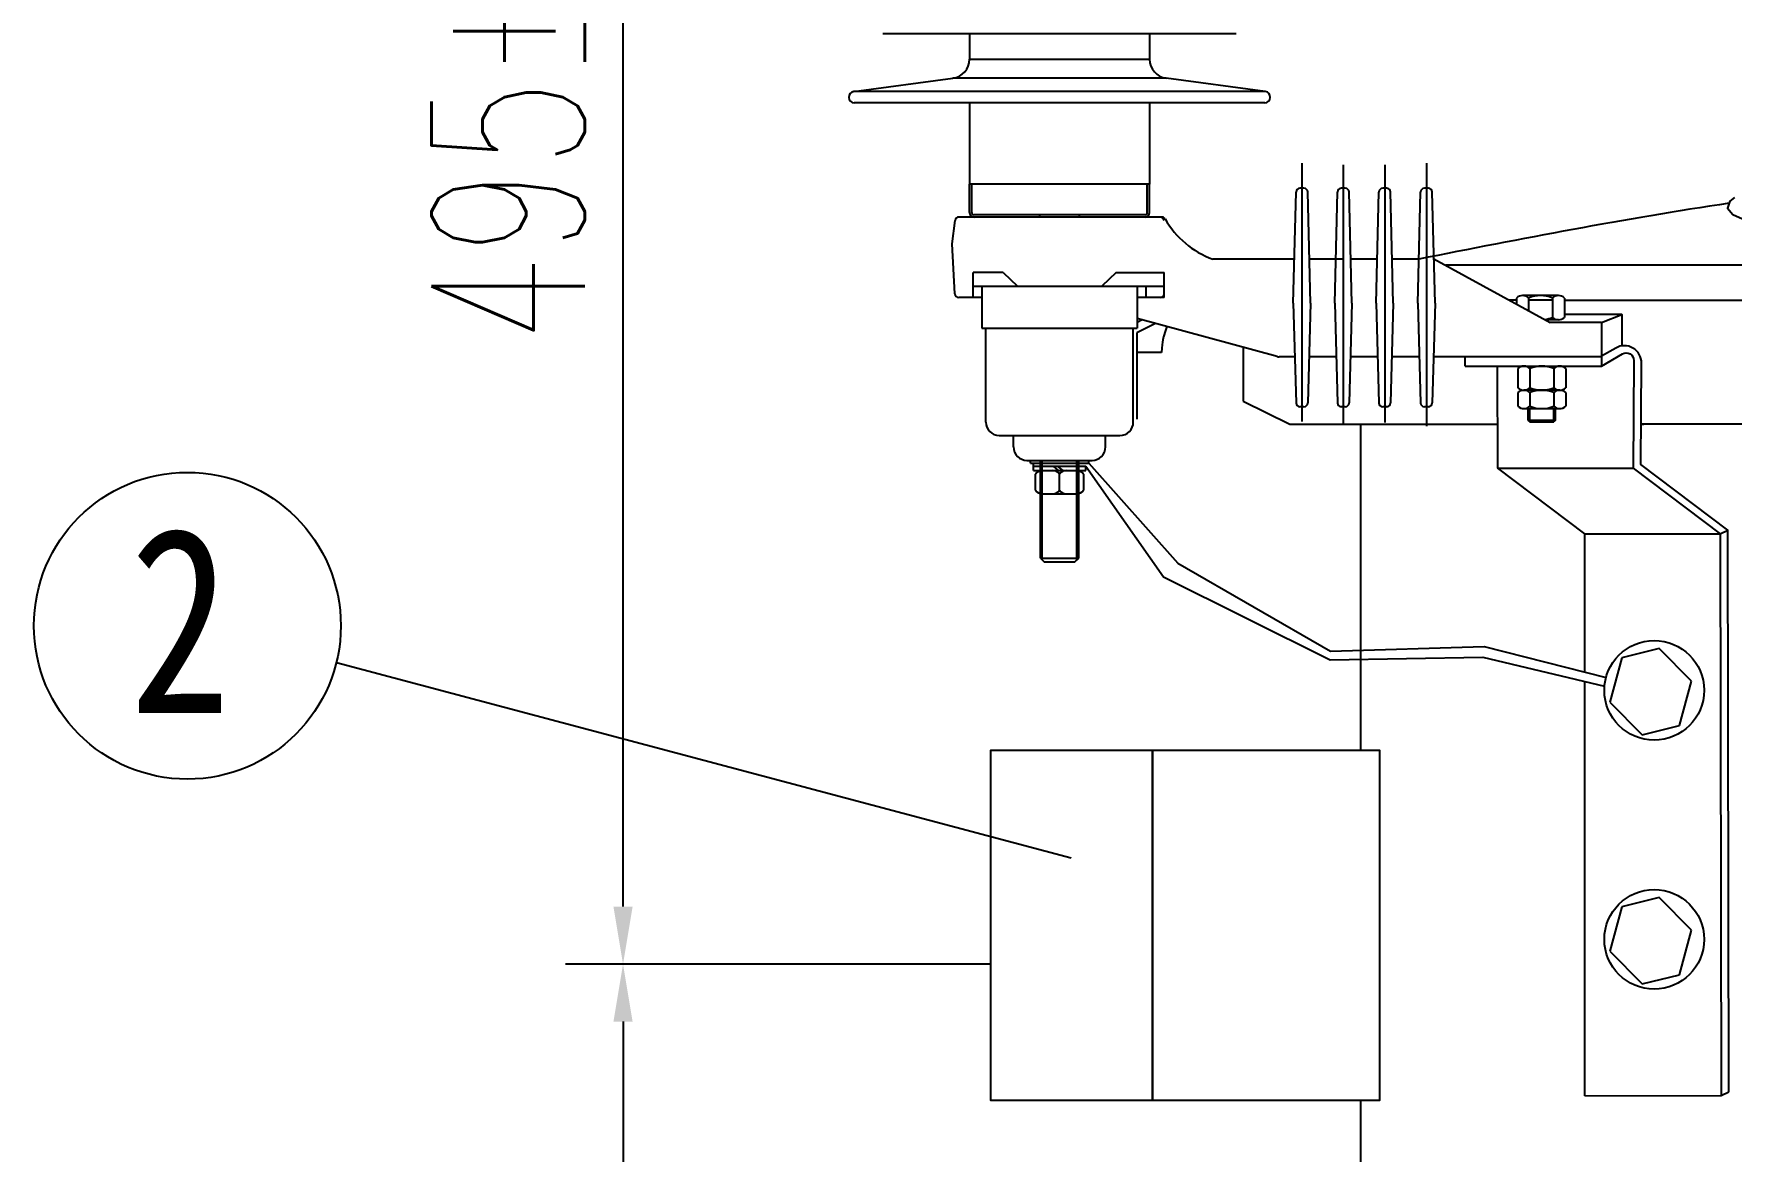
# Model space of a CAD drawing. Header units: millimetres. Extents: x 14764 to 276930, y -11609 to 135619.
# Drawn here: x 271134.9 to 271577.8, y 132522.5 to 132814.1 of the extents above; entities that cross this region are included whole.
import ezdxf

# ---------------------------------------------------------------- set-up
doc = ezdxf.new("R2010")
doc.units = ezdxf.units.MM
doc.header["$LTSCALE"] = 23.1
doc.header["$PDMODE"] = 3
doc.header["$PDSIZE"] = 1
doc.layers.get('0').update_dxf_attribs({"linetype": 'CONTINUOUS'})
doc.layers.get('Defpoints').update_dxf_attribs({"linetype": 'CONTINUOUS'})
doc.layers.add('PL', color=5, linetype='CONTINUOUS')
doc.styles.add('DFT', font='simplex.shx', dxfattribs={"width": 0.67, "bigfont": 'dft.shx'})
doc.styles.get("Standard").update_dxf_attribs({"font": 'txt', "width": 0.8})
doc.dimstyles.new('INTE$0', dxfattribs={"dimscale": 5, "dimtxt": 4, "dimasz": 3, "dimexe": 3, "dimexo": 0, "dimgap": 1, "dimtad": 1, "dimdec": 3, "dimdsep": 46, "dimtxsty": 'DFT', "dimcen": 0, "dimclrd": 3, "dimclre": 3, "dimclrt": 6, "dimadec": 0, "dimazin": 0, "dimtfac": 1, "dimtdec": 3, "dimtix": 1, "dimtmove": 1, "dimatfit": 0, "dimfxl": 0, "dimtolj": 1, "dimtzin": 0, "dimarcsym": 0})

# ---------------------------------------------------------------- blocks, each defined once
blk = doc.blocks.new('*D254')
at = {"color": 3, "lineweight": -2, "transparency": 16777216}
for p, q in [((271384.65, 132571.28), (271273.66, 132571.28)), ((271288.66, 132556.28), (271288.66, 132113.48)), ((271384.65, 132098.48), (271273.66, 132098.48))]:
    blk.add_line(p, q, dxfattribs=at)
at = {"color": 3, "transparency": 16777216}
for points in [[(271286.16, 132556.28), (271291.16, 132556.28), (271288.66, 132571.28)], [(271286.16, 132113.48), (271291.16, 132113.48), (271288.66, 132098.48)]]:
    blk.add_solid(points, dxfattribs=at)
at = {"layer": 'Defpoints', "color": 0, "transparency": 16777216}
for p in [(271384.65, 132571.28), (271288.66, 132098.48), (271384.65, 132098.48)]:
    blk.add_point(p, dxfattribs=at)
at = {"color": 6, "transparency": 16777216, "insert": (271258.66, 132334.88), "char_height": 40, "attachment_point": 5, "rotation": 90, "style": 'DFT'}
blk.add_mtext('\\A1;590', dxfattribs=at)
blk = doc.blocks.new('*D255')
at = {"color": 3, "lineweight": -2, "transparency": 16777216}
for p, q in [((271587.12, 133012.43), (271273.66, 133012.43)), ((271288.66, 132586.28), (271288.66, 132997.43)), ((271384.65, 132571.28), (271273.66, 132571.28))]:
    blk.add_line(p, q, dxfattribs=at)
at = {"color": 3, "transparency": 16777216}
for points in [[(271286.16, 132997.43), (271291.16, 132997.43), (271288.66, 133012.43)], [(271286.16, 132586.28), (271291.16, 132586.28), (271288.66, 132571.28)]]:
    blk.add_solid(points, dxfattribs=at)
at = {"layer": 'Defpoints', "color": 0, "transparency": 16777216}
for p in [(271288.66, 133012.43), (271587.12, 133012.43), (271384.65, 132571.28)]:
    blk.add_point(p, dxfattribs=at)
at = {"color": 6, "transparency": 16777216, "insert": (271258.66, 132791.86), "char_height": 40, "attachment_point": 5, "rotation": 90, "style": 'DFT'}
blk.add_mtext('\\A1;495%%P5', dxfattribs=at)

msp = doc.modelspace()

# ---------------------------------------------------------------- linework, layer by layer
at = {"color": 0, "linetype": 'ByBlock', "lineweight": 25, "ltscale": 0.5}
for p, q in [((271448.6571, 132814.0694), (271356.5001, 132814.0694)), ((271379.0786, 132814.0694), (271379.0786, 132807.4293)), ((271379.0786, 132814.0694), (271379.0786, 132807.4293)), ((271426.0786, 132814.0694), (271426.0786, 132807.4293)), ((271426.0786, 132814.0694), (271426.0786, 132807.4293)), ((271426.0786, 132807.4293), (271379.0786, 132807.4293)), ((271348.88, 132799.0495), (271374.7405, 132802.5035)), ((271430.4166, 132802.5035), (271374.7405, 132802.5035)), ((271456.2771, 132799.0495), (271430.4166, 132802.5035)), ((271456.2771, 132799.0495), (271348.88, 132799.0495)), ((271456.1571, 132796.0648), (271349.0001, 132796.0648)), ((271379.0786, 132796.0648), (271379.0786, 132774.8713)), ((271426.0786, 132796.0648), (271426.0786, 132774.8713)), ((271465.8286, 132780.3688), (271465.8286, 132712.8811)), ((271498.3286, 132780.3688), (271498.3286, 132711.6737)), ((271476.6286, 132779.8859), (271476.6286, 132712.1567)), ((271487.4286, 132779.8859), (271487.4286, 132712.6397)), ((271379.6786, 132774.8713), (271379.0786, 132774.8713)), ((271379.0786, 132767.4713), (271379.0786, 132774.8713)), ((271379.6786, 132767.4713), (271379.6786, 132774.8713)), ((271425.4786, 132774.8713), (271379.6786, 132774.8713)), ((271426.0786, 132774.8713), (271425.4786, 132774.8713)), ((271425.4786, 132767.4713), (271425.4786, 132774.8713)), ((271426.0786, 132767.4713), (271426.0786, 132774.8713)), ((271463.5786, 132743.7716), (271464.3042, 132772.7966)), ((271466.3533, 132773.7716), (271465.3039, 132773.7716)), ((271468.0786, 132743.7716), (271467.3529, 132772.7966)), ((271474.3786, 132743.7716), (271475.1042, 132772.7966)), ((271477.1533, 132773.7716), (271476.1039, 132773.7716)), ((271478.8786, 132743.7716), (271478.1529, 132772.7966)), ((271485.1786, 132743.7716), (271485.9042, 132772.7966)), ((271487.9533, 132773.7716), (271486.9039, 132773.7716)), ((271489.6786, 132743.7716), (271488.9529, 132772.7966)), ((271496.0786, 132743.7716), (271496.8042, 132772.7966)), ((271498.8533, 132773.7716), (271497.8039, 132773.7716)), ((271500.5786, 132743.7716), (271499.8529, 132772.7966)), ((271374.5786, 132759.2713), (271375.3087, 132765.3901)), ((271429.2432, 132766.2713), (271376.3016, 132766.2713)), ((271424.8786, 132766.8713), (271380.2786, 132766.8713)), ((271424.8786, 132766.2713), (271380.2786, 132766.2713)), ((271424.8786, 132766.2713), (271380.2786, 132766.2713)), ((271397.3286, 132766.8713), (271397.3286, 132766.2713)), ((271407.8286, 132766.2713), (271407.8286, 132766.8713)), ((271375.2767, 132746.218), (271374.5786, 132759.2713)), ((271463.8661, 132755.2716), (271442.5582, 132755.2716)), ((271476.6286, 132755.2716), (271467.7911, 132755.2716)), ((271485.4661, 132755.2716), (271478.5911, 132755.2716)), ((271496.3661, 132755.2716), (271489.3911, 132755.2716)), ((271500.2885, 132755.3742), (271530.6372, 132738.7716)), ((271871.5538, 132753.7243), (271503.3513, 132753.6987)), ((271387.8286, 132751.7713), (271380.0786, 132751.7713)), ((271380.0786, 132745.2713), (271380.0786, 132751.7713)), ((271387.8286, 132751.7713), (271391.5786, 132748.2713)), ((271417.3286, 132751.7713), (271413.5786, 132748.2713)), ((271417.3286, 132751.7713), (271429.8804, 132751.7713)), ((271429.8804, 132745.2713), (271429.8804, 132751.7713)), ((271382.3286, 132745.2713), (271376.2753, 132745.2713)), ((271380.0786, 132748.2713), (271429.8804, 132748.2713)), ((271382.3286, 132748.2713), (271382.3286, 132737.2713)), ((271422.8286, 132748.2713), (271422.8286, 132737.2713)), ((271429.8804, 132745.2713), (271422.8286, 132745.2713)), ((271425.0786, 132748.2713), (271425.0786, 132745.2713)), ((271521.8564, 132745.1428), (271521.8564, 132743.5753)), ((271532.7537, 132745.7638), (271523.4007, 132745.7638)), ((271524.974, 132745.1428), (271524.974, 132741.8697)), ((271531.2094, 132745.1428), (271531.2094, 132740.0848)), ((271534.3271, 132745.1428), (271534.3271, 132740.0848)), ((271463.5786, 132743.7716), (271464.3016, 132717.7438)), ((271468.0786, 132743.7716), (271467.3556, 132717.7438)), ((271474.3786, 132743.7716), (271475.1016, 132717.7438)), ((271478.8786, 132743.7716), (271478.1556, 132717.7438)), ((271485.1786, 132743.7716), (271485.9016, 132717.7438)), ((271489.6786, 132743.7716), (271488.9556, 132717.7438)), ((271496.0786, 132743.7716), (271496.8016, 132717.7438)), ((271500.5786, 132743.7716), (271499.8556, 132717.7438)), ((271521.8564, 132744.5747), (271520.0295, 132744.5747)), ((271531.2094, 132744.5747), (271524.974, 132744.5747)), ((271534.3271, 132744.5747), (271896.8232, 132744.5747)), ((271382.3286, 132737.2713), (271422.8286, 132737.2713)), ((271383.3286, 132712.7713), (271383.3286, 132737.2713)), ((271421.8286, 132712.7713), (271421.8286, 132737.2713)), ((271427.636, 132738.4672), (271422.7842, 132736.0413)), ((271422.7842, 132736.0413), (271422.7842, 132713.5413)), ((271459.4014, 132729.8415), (271422.8286, 132739.7726)), ((271424.1365, 132739.4174), (271422.8286, 132738.7634)), ((271532.7683, 132739.4638), (271529.3719, 132739.4638)), ((271543.999, 132738.7716), (271530.6372, 132738.7716)), ((271543.999, 132738.7716), (271543.999, 132729.7716)), ((271450.5132, 132732.255), (271450.5132, 132718.2497)), ((271429.2273, 132730.937), (271422.7842, 132730.937)), ((271463.9669, 132729.7716), (271459.9255, 132729.7716)), ((271474.7675, 132729.7716), (271467.6902, 132729.7716)), ((271485.567, 132729.7716), (271478.4902, 132729.7716)), ((271496.4671, 132729.7716), (271489.2897, 132729.7716)), ((271543.999, 132729.7716), (271500.1897, 132729.7716)), ((271508.4149, 132727.3763), (271508.4149, 132729.7716)), ((271523.7529, 132727.3763), (271533.106, 132727.3763)), ((271543.999, 132729.9562), (271543.999, 132727.3882)), ((271522.1896, 132726.7553), (271522.1896, 132721.6973)), ((271525.3073, 132726.7553), (271525.3073, 132721.6973)), ((271531.5427, 132726.7553), (271531.5427, 132721.6973)), ((271534.6604, 132726.7553), (271534.6604, 132721.6973)), ((271450.5132, 132718.2497), (271462.6632, 132712.1747)), ((271522.1937, 132720.4553), (271522.1937, 132716.897)), ((271533.1016, 132721.0763), (271523.7485, 132721.0763)), ((271525.3114, 132720.4553), (271525.3114, 132716.897)), ((271531.5468, 132720.4553), (271531.5468, 132716.897)), ((271534.6644, 132720.4553), (271534.6644, 132716.897)), ((271466.356, 132716.7716), (271465.3012, 132716.7716)), ((271477.156, 132716.7716), (271476.1012, 132716.7716)), ((271487.956, 132716.7716), (271486.9012, 132716.7716)), ((271498.856, 132716.7716), (271497.8012, 132716.7716)), ((271523.7529, 132716.276), (271533.106, 132716.276)), ((271524.825, 132716.276), (271524.825, 132713.2303)), ((271525.2924, 132712.8263), (271525.2924, 132716.276)), ((271531.5577, 132712.8263), (271531.5577, 132716.276)), ((271532.025, 132713.2303), (271532.025, 132716.276)), ((271462.6632, 132712.1747), (271516.925, 132712.1747)), ((271462.6632, 132712.1747), (271516.925, 132712.1747)), ((271524.825, 132713.2303), (271525.2924, 132712.8263)), ((271524.825, 132713.2303), (271532.025, 132713.2303)), ((271525.2924, 132712.8263), (271531.5577, 132712.8263)), ((271532.025, 132713.2303), (271531.5577, 132712.8263)), ((271554.3519, 132712.1747), (271555.0289, 132712.1747)), ((271896.8232, 132712.1747), (271554.3519, 132712.1747)), ((271386.8286, 132709.2713), (271418.3286, 132709.2713)), ((271390.5786, 132706.2713), (271390.5786, 132709.2713)), ((271414.5786, 132706.2713), (271414.5786, 132709.2713)), ((271394.0786, 132702.7713), (271411.0786, 132702.7713)), ((271394.9785, 132702.0113), (271394.9785, 132702.7713)), ((271394.9785, 132702.7713), (271410.1786, 132702.7713)), ((271394.9785, 132702.0113), (271410.1786, 132702.0113)), ((271395.7385, 132701.2513), (271395.7385, 132702.0113)), ((271395.7385, 132700.1113), (271395.7385, 132701.2513)), ((271395.7385, 132701.2513), (271409.4186, 132701.2513)), ((271397.5786, 132677.2713), (271397.5786, 132702.7713)), ((271398.0786, 132676.7713), (271398.0786, 132702.7713)), ((271402.3361, 132700.1113), (271400.9673, 132701.2513)), ((271403.5359, 132700.1113), (271402.0473, 132701.2513)), ((271407.0786, 132676.7713), (271407.0786, 132702.7713)), ((271407.5786, 132677.2713), (271407.5786, 132702.7713)), ((271409.4186, 132700.1113), (271409.4186, 132701.2513)), ((271410.1786, 132702.0113), (271410.1786, 132702.7713)), ((271516.9425, 132700.6867), (271552.2763, 132700.6991)), ((271395.7385, 132700.1113), (271409.4186, 132700.1113)), ((271396.3258, 132694.9528), (271396.3258, 132699.1898)), ((271402.5786, 132694.9528), (271402.5786, 132699.1898)), ((271408.8313, 132699.1898), (271408.8313, 132694.9528)), ((271398.0775, 132694.0313), (271407.0797, 132694.0313)), ((271539.6424, 132683.5523), (271574.9762, 132683.5647)), ((271397.5786, 132677.2713), (271407.5786, 132677.2713)), ((271397.5786, 132677.2713), (271398.5786, 132676.2713)), ((271398.5786, 132676.2713), (271406.5786, 132676.2713)), ((271406.5786, 132676.2713), (271407.5786, 132677.2713)), ((271559.0164, 132653.6287), (271549.3227, 132651.2447)), ((271567.4784, 132645.1106), (271559.0164, 132653.6287)), ((271549.3227, 132651.2447), (271546.1768, 132639.6574)), ((271564.3326, 132633.5233), (271567.4784, 132645.1106)), ((271546.1768, 132639.6574), (271554.6389, 132631.1394)), ((271554.6389, 132631.1394), (271564.3326, 132633.5233)), ((271549.3227, 132586.2447), (271546.1768, 132574.6574)), ((271559.0164, 132588.6287), (271549.3227, 132586.2447)), ((271567.4784, 132580.1106), (271559.0164, 132588.6287)), ((271564.3326, 132568.5233), (271567.4784, 132580.1106)), ((271546.1768, 132574.6574), (271554.6389, 132566.1394)), ((271554.6389, 132566.1394), (271564.3326, 132568.5233))]:
    msp.add_line(p, q, dxfattribs=at)
at = {"color": 1}
msp.add_line((271213.8493, 132650.0038), (271405.6176, 132599.0053), dxfattribs=at)
at = {"color": 0, "linetype": 'ByBlock', "lineweight": 25}
msp.add_line((271426.8132, 132627.1086), (271426.8132, 132535.6686), dxfattribs=at)
at = {"color": 0, "linetype": 'ByBlock', "lineweight": 25, "ltscale": 0.5, "flags": 128}
for points in [[(271549.2764, 132740.8737), (271534.3271, 132740.8683)], [(271543.999, 132738.7716), (271549.2764, 132740.8737), (271549.2764, 132732.6713)], [(271539.6424, 132647.5089), (271539.6424, 132683.5523), (271516.9425, 132700.6867), (271516.9018, 132727.3763)], [(271409.4186, 132701.2513), (271429.6847, 132672.4026), (271473.1845, 132650.6817), (271513.0725, 132651.3783), (271544.8089, 132643.8497)], [(271410.1786, 132702.0113), (271433.4373, 132675.9762), (271473.2926, 132652.9781), (271513.3842, 132654.1738), (271545.2022, 132646.0977)], [(271539.6424, 132683.5523), (271574.9762, 132683.5647), (271576.9762, 132684.5609)], [(271539.6424, 132536.9118), (271539.6424, 132645.0753)], [(271539.6424, 132536.9118), (271575.2059, 132536.9683), (271577.2059, 132537.9645)]]:
    msp.add_lwpolyline(points, dxfattribs=at)
for points in [[(271577.2059, 132537.9645), (271576.9762, 132684.5609), (271554.2749, 132701.6963), (271554.4696, 132728.192, 0.5762208), (271547.7273, 132732.0871), (271543.999, 132729.9443)], [(271508.4149, 132727.3763), (271543.9784, 132727.3763), (271549.4655, 132730.5547, -0.57733801), (271552.4679, 132728.827), (271552.2763, 132700.6991), (271574.9762, 132683.5647), (271575.2059, 132536.9683)]]:
    msp.add_lwpolyline(points, format="xyb", dxfattribs=at)
at = {"color": 0, "linetype": 'ByBlock', "lineweight": 25}
for points in [[(271481.2428, 132627.1086), (271481.2428, 132712.1747)], [(271471.0532, 132535.6686), (271384.6532, 132535.6686), (271384.6532, 132627.1086), (271471.0532, 132627.1086)]]:
    msp.add_lwpolyline(points, dxfattribs=at)
msp.add_lwpolyline([(271426.8132, 132627.1086), (271486.1091, 132627.1086), (271486.1091, 132535.6686), (271426.8132, 132535.6686)], close=True, dxfattribs=at)
at = {"color": 0, "linetype": 'ByBlock', "lineweight": 25, "ltscale": 0.5}
msp.add_lwpolyline([(271481.2428, 132139.1125), (271481.2428, 132535.6686)], dxfattribs=at)
at = {"color": 1}
msp.add_circle((271174.9758, 132659.6001), 40.0405, dxfattribs=at)
at = {"color": 0, "linetype": 'ByBlock', "lineweight": 25, "ltscale": 0.5}
for centre in [(271557.7616, 132642.7416), (271557.7616, 132577.7416)]:
    msp.add_circle(centre, 13, dxfattribs=at)
for centre, radius, start, end in [((271374.0786, 132807.4595), 5, 277.60747, 0), ((271431.0786, 132807.4595), 5, 180, 262.39253), ((271349.0786, 132797.5627), 1.5, 97.60747, 267), ((271456.0786, 132797.5627), 1.5, 273, 82.39253), ((271465.3039, 132772.7716), 1, 90, 178.567904), ((271466.3533, 132772.7716), 1, 1.432096, 90), ((271476.1039, 132772.7716), 1, 90, 178.567904), ((271477.1533, 132772.7716), 1, 1.432096, 90), ((271486.9039, 132772.7716), 1, 90, 178.567904), ((271487.9533, 132772.7716), 1, 1.432096, 90), ((271497.8039, 132772.7716), 1, 90, 178.567904), ((271498.8533, 132772.7716), 1, 1.432096, 90), ((271380.2786, 132767.4713), 1.2, 180, 270), ((271380.2786, 132767.4713), 0.6, 180, 270), ((271424.8786, 132767.4713), 0.6, 270.074602, 0), ((271424.8786, 132767.4713), 1.2, 270.074602, 0), ((271376.3016, 132765.2713), 1, 90, 173.178247), ((271428.8556, 132765.2713), 1, 6.821753, 90), ((271429.2437, 132765.2713), 1, 30.020306, 90.026253), ((271450.8899, 132777.779), 24, 210.020306, 249.686723), ((271376.2753, 132746.2713), 1, 183.057752, 270), ((271428.8819, 132746.2713), 1, 270, 356.942248), ((271523.4152, 132743.4968), 2.267, 46.5361, 133.4639), ((271528.0917, 132737.6272), 8.1366, 67.4584, 112.5416), ((271532.7683, 132743.4968), 2.267, 46.5361, 133.4639), ((271528.0917, 132747.6004), 8.1366, 278.017009, 292.54157), ((271532.7683, 132741.7308), 2.267, 226.53609, 313.46391), ((271459.9255, 132731.7716), 2, 254.808069, 270), ((271523.7485, 132725.1092), 2.267, 46.5361, 133.4639), ((271528.425, 132719.2397), 8.1366, 67.4584, 112.5416), ((271533.1016, 132725.1092), 2.267, 46.5361, 133.4639), ((271523.7485, 132723.3433), 2.267, 226.53609, 313.46391), ((271523.7525, 132718.8092), 2.267, 46.5361, 133.4639), ((271528.425, 132729.2128), 8.1366, 247.45843, 292.54157), ((271528.4291, 132712.9397), 8.1366, 67.4584, 112.5416), ((271533.1016, 132723.3433), 2.267, 226.53609, 313.46391), ((271533.1056, 132718.8092), 2.267, 46.5361, 133.4639), ((271465.3012, 132717.7716), 1, 181.59114, 270), ((271466.356, 132717.7716), 1, 270, 358.40886), ((271476.1012, 132717.7716), 1, 181.59114, 270), ((271477.156, 132717.7716), 1, 270, 358.40886), ((271486.9012, 132717.7716), 1, 181.59114, 270), ((271487.956, 132717.7716), 1, 270, 358.40886), ((271497.8012, 132717.7716), 1, 181.59114, 270), ((271498.856, 132717.7716), 1, 270, 358.40886), ((271523.7525, 132718.543), 2.267, 226.53609, 313.46391), ((271528.4291, 132724.4125), 8.1366, 247.45843, 292.54157), ((271533.1056, 132718.543), 2.267, 226.53609, 313.46391), ((271386.8286, 132712.7713), 3.5, 180, 270), ((271418.3286, 132712.7713), 3.5, 270, 0), ((271394.0786, 132706.2713), 3.5, 180, 270), ((271411.0786, 132706.2713), 3.5, 270, 0), ((271398.2029, 132697.7474), 2.3673, 93.037743, 142.459651), ((271400.7015, 132697.7474), 2.3673, 37.540349, 86.962257), ((271404.4556, 132697.7474), 2.3673, 93.037743, 142.459651), ((271406.9542, 132697.7474), 2.3673, 37.540349, 86.962257), ((271398.2029, 132696.3953), 2.3673, 217.540349, 266.962257), ((271400.7015, 132696.3953), 2.3673, 273.037743, 322.459651), ((271404.4556, 132696.3953), 2.3673, 217.540349, 266.962257), ((271406.9542, 132696.3953), 2.3673, 273.037743, 322.459651)]:
    msp.add_arc(centre, radius, start, end, dxfattribs=at)
msp.add_open_spline([(271577.3326, 132769.885), (271549.9544, 132765.7968), (271522.8674, 132760.5868), (271496.3163, 132755.2716)], degree=3, dxfattribs=at)
msp.add_open_spline([(271430.6108, 132737.6594), (271430.3074, 132736.976), (271429.8571, 132735.6362), (271429.4509, 132734.1331), (271429.2268, 132730.937)], degree=3, knots=[5.45308307, 5.45308307, 5.45308307, 5.45308307, 8.84764279, 12.07868154, 12.07868154, 12.07868154, 12.07868154], dxfattribs=at)
at = {"layer": 'PL', "color": 7, "ltscale": 0.5}
msp.add_lwpolyline([(271578.7569, 132771.3804), (271577.5149, 132770.4225), (271576.8969, 132768.6003), (271578.265, 132766.9329), (271581.58, 132765.5036), (271586.7112, 132764.3687), (271593.4659, 132763.5714), (271601.5725, 132763.1439), (271610.7541, 132763.1018), (271620.6306, 132763.4474), (271630.809, 132764.164)], dxfattribs=at)

# ---------------------------------------------------------------- texts
at = {"color": 3, "linetype": 'Continuous', "insert": (271186.2372, 132685.1823), "char_height": 48.384, "width": 38.7072, "attachment_point": 3, "line_spacing_factor": 0.9}
msp.add_mtext('2', dxfattribs=at)

# ---------------------------------------------------------------- dimensions: what is measured, and where the dimension line sits
for base, p2, text, picture, middle in [((271288.6587, 133012.4329), (271587.1249, 133012.4329), '495%%P5', '*D255', (271258.6587, 132791.8579)), ((271288.6587, 132098.4829), (271384.6532, 132098.4829), '590', '*D254', (271258.6587, 132334.8829))]:
    dim = msp.add_linear_dim(base=base, p1=(271384.6532, 132571.2829), p2=p2, angle=90, text=text, dimstyle='INTE$0', override={"dimtxt": 8, "dimgap": 2})
    dim.commit()
    dim.dimension.update_dxf_attribs({"geometry": picture, "text_midpoint": middle})

doc.saveas('drawing.dxf')
